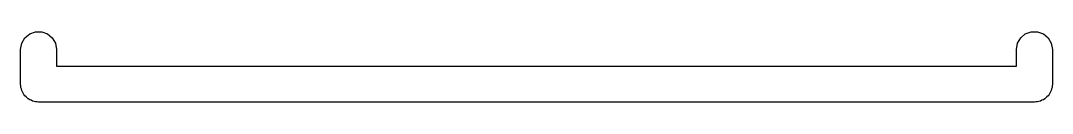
# Model space of a CAD drawing. Extents: x 127.8 to 159.6, y -109 to -87.1.
# Drawn here: x 155.33 to 159.63, y -106.79 to -106.496 of the extents above; entities that cross this region are included whole.
import ezdxf

# ---------------------------------------------------------------- set-up
doc = ezdxf.new("R2010")
doc.units = 0
doc.header["$MEASUREMENT"] = 0
doc.layers.add('BLACK', color=7, linetype='CONTINUOUS')

msp = doc.modelspace()

# ---------------------------------------------------------------- linework, layer by layer
at = {"layer": 'Black'}
for p, q in [((155.348, -106.522), (155.368, -106.505)), ((155.368, -106.505), (155.392, -106.496)), ((155.392, -106.496), (155.418, -106.496)), ((155.418, -106.496), (155.442, -106.505)), ((155.442, -106.505), (155.462, -106.522)), ((159.498, -106.522), (159.517, -106.505)), ((159.517, -106.505), (159.542, -106.496)), ((159.542, -106.496), (159.568, -106.496)), ((159.568, -106.496), (159.593, -106.505)), ((159.593, -106.505), (159.612, -106.522)), ((155.33, -106.57), (155.335, -106.544)), ((155.335, -106.544), (155.348, -106.522)), ((155.462, -106.522), (155.475, -106.544)), ((155.475, -106.544), (155.48, -106.57)), ((159.48, -106.57), (159.485, -106.544)), ((159.485, -106.544), (159.498, -106.522)), ((159.612, -106.522), (159.625, -106.544)), ((159.625, -106.544), (159.63, -106.57)), ((155.33, -106.715), (155.33, -106.57)), ((155.48, -106.57), (155.48, -106.64)), ((159.48, -106.64), (159.48, -106.57)), ((159.63, -106.57), (159.63, -106.715)), ((155.48, -106.64), (159.48, -106.64)), ((155.331, -106.721), (155.33, -106.715)), ((155.331, -106.728), (155.331, -106.721)), ((159.63, -106.715), (159.629, -106.721)), ((159.629, -106.721), (159.629, -106.728)), ((155.333, -106.734), (155.331, -106.728)), ((155.335, -106.741), (155.333, -106.734)), ((155.338, -106.746), (155.335, -106.741)), ((155.34, -106.752), (155.338, -106.746)), ((155.344, -106.758), (155.34, -106.752)), ((155.348, -106.763), (155.344, -106.758)), ((155.353, -106.767), (155.348, -106.763)), ((155.357, -106.772), (155.353, -106.767)), ((159.607, -106.767), (159.603, -106.772)), ((159.612, -106.763), (159.607, -106.767)), ((159.616, -106.758), (159.612, -106.763)), ((159.62, -106.752), (159.616, -106.758)), ((159.622, -106.746), (159.62, -106.752)), ((159.625, -106.741), (159.622, -106.746)), ((159.627, -106.734), (159.625, -106.741)), ((159.629, -106.728), (159.627, -106.734)), ((155.362, -106.776), (155.357, -106.772)), ((155.368, -106.78), (155.362, -106.776)), ((155.374, -106.782), (155.368, -106.78)), ((155.379, -106.785), (155.374, -106.782)), ((155.386, -106.787), (155.379, -106.785)), ((155.392, -106.789), (155.386, -106.787)), ((155.399, -106.789), (155.392, -106.789)), ((155.405, -106.79), (155.399, -106.789)), ((159.555, -106.79), (155.405, -106.79)), ((159.561, -106.789), (159.555, -106.79)), ((159.568, -106.789), (159.561, -106.789)), ((159.574, -106.787), (159.568, -106.789)), ((159.581, -106.785), (159.574, -106.787)), ((159.586, -106.782), (159.581, -106.785)), ((159.593, -106.78), (159.586, -106.782)), ((159.598, -106.776), (159.593, -106.78)), ((159.603, -106.772), (159.598, -106.776))]:
    msp.add_line(p, q, dxfattribs=at)

doc.saveas('drawing.dxf')
